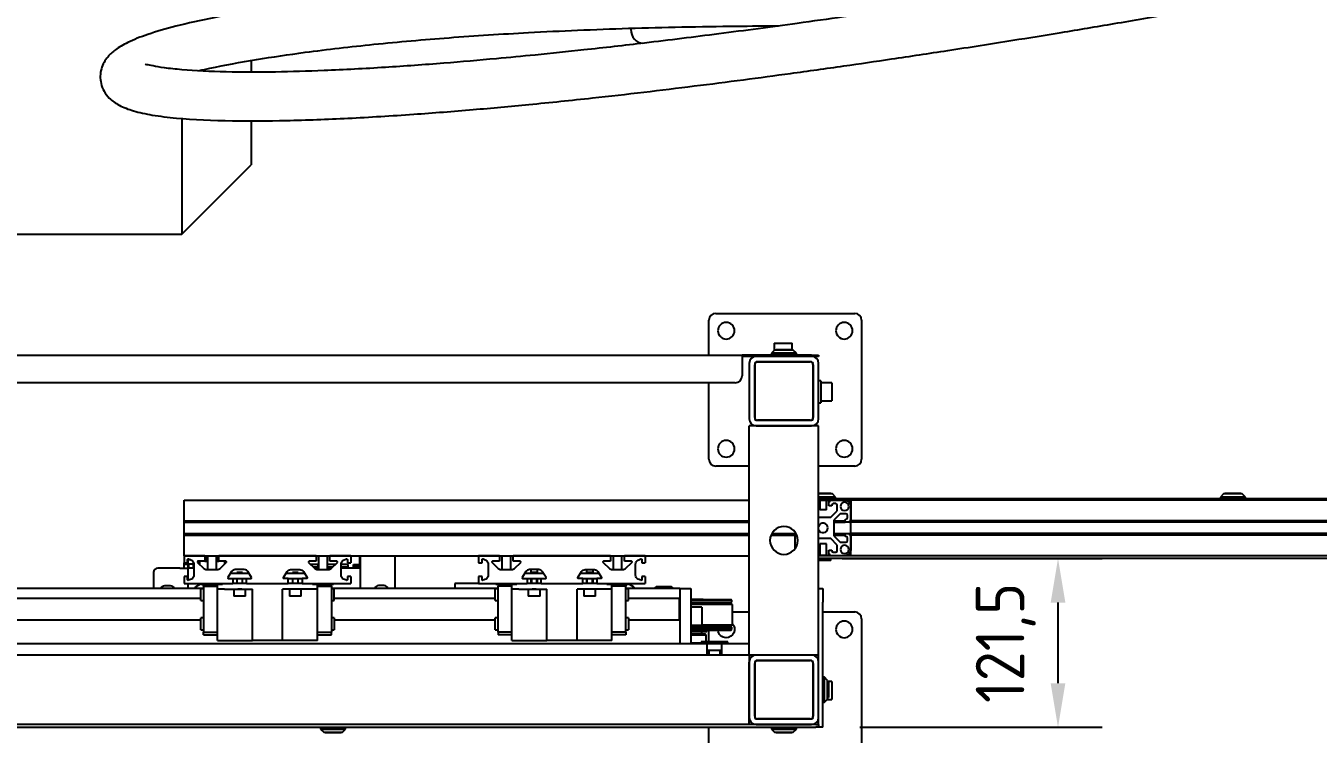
# Model space of a CAD drawing. Header units: millimetres. Extents: x 10462777 to 22643323, y 453826 to 1389191.
# Drawn here: x 11267779 to 11268680, y 576883 to 577376 of the extents above; entities that cross this region are included whole.
import ezdxf

# ---------------------------------------------------------------- set-up
doc = ezdxf.new("R2010")
doc.units = ezdxf.units.MM
doc.header["$LTSCALE"] = 200
doc.header["$MEASUREMENT"] = 0
doc.header["$PDMODE"] = 35
doc.header["$PDSIZE"] = -5
for name, pattern in [('CENTER', [2, 1.25, -0.25, 0.25, -0.25]), ('HIDDEN_KS1', [0.26, 0.18, -0.08]), ('PHANTOM', [2.5, 1.25, -0.25, 0.25, -0.25, 0.25, -0.25])]:
    doc.linetypes.add(name, pattern=pattern)
doc.layers.get('DEFPOINTS').update_dxf_attribs({"linetype": 'CONTINUOUS'})
for name, color, linetype in [('1', 1, 'CENTER'), ('11', 6, 'PHANTOM'), ('3', 3, 'HIDDEN_KS1')]:
    doc.layers.add(name, color=color, linetype=linetype)
doc.styles.add('iso-1', font='isocp.shx')
doc.styles.get("Standard").update_dxf_attribs({"font": 'SYMBOL'})
doc.dimstyles.get("Standard").update_dxf_attribs({"dimtxt": 1, "dimasz": 0.18, "dimexe": 0.18, "dimexo": 0.0625, "dimgap": 0.5, "dimtad": 1, "dimzin": 0, "dimdsep": 46, "dimtxsty": 'Standard', "dimcen": 0.09, "dimadec": 0, "dimazin": 0, "dimtfac": 1, "dimtofl": 0, "dimtmove": 2, "dimatfit": 3, "dimfxl": 1, "dimtolj": 1, "dimtzin": 0, "dimarcsym": 0})

# ---------------------------------------------------------------- blocks, each defined once
blk = doc.blocks.new('*D427')
at = {"layer": '1', "color": 152, "linetype": 'Continuous', "lineweight": -2, "transparency": 16777216}
for p, q in [((11268348.35, 577005), (11268529.56, 577005)), ((11268360.72, 576887.34), (11268529.56, 576887.34))]:
    blk.add_line(p, q, dxfattribs=at)
at = {"layer": '1', "color": 27, "linetype": 'Continuous', "lineweight": -2, "transparency": 16777216}
blk.add_line((11268498.82, 576918.09), (11268498.82, 576974.25), dxfattribs=at)
at = {"layer": '1', "color": 27, "linetype": 'Continuous', "transparency": 16777216}
for points in [[(11268493.69, 576974.25), (11268503.94, 576974.25), (11268498.82, 577005)], [(11268493.69, 576918.09), (11268503.94, 576918.09), (11268498.82, 576887.34)]]:
    blk.add_solid(points, dxfattribs=at)
at = {"layer": 'DEFPOINTS', "color": 0, "linetype": 'Continuous', "transparency": 16777216}
for p in [(11268332.97, 577005), (11268498.82, 577005), (11268345.35, 576887.34)]:
    blk.add_point(p, dxfattribs=at)
at = {"layer": '1', "color": 23, "linetype": 'Continuous', "lineweight": -3, "transparency": 16777216, "insert": (11268462.38, 576946.17), "char_height": 33.894, "attachment_point": 5, "rotation": 90, "style": 'iso-1'}
blk.add_mtext('\\A1;\\C23;121,5', dxfattribs=at)

msp = doc.modelspace()

# ---------------------------------------------------------------- linework, layer by layer
at = {"layer": '1', "color": 252, "linetype": 'Continuous'}
msp.add_ellipse((11268209.41237, 577373.96356), major_axis=(0, -9.68401), ratio=0.866025404, start_param=4.71238898, end_param=6.283185307, dxfattribs=at)
for points, knots in [([(11268596.90128, 577422.51314), (11268591.91201, 577421.63335), (11268582.03925, 577419.90074), (11268567.3851, 577417.35327), (11268546.85899, 577413.8191), (11268513.16522, 577408.10973), (11268469.49206, 577400.93931), (11268423.14033, 577393.62779), (11268373.42326, 577386.08122), (11268320.2188, 577378.42354), (11268263.28022, 577370.80031), (11268213.65587, 577364.65922), (11268170.93913, 577359.80893), (11268136.54155, 577356.22548), (11268103.98196, 577353.10678), (11268069.04833, 577350.10102), (11268028.78714, 577347.1983), (11267989.4145, 577345.09978), (11267952.09164, 577343.98162), (11267918.21525, 577343.96802), (11267892.40977, 577345.16173), (11267875.92764, 577347.01441), (11267867.69952, 577348.40934), (11267863.41864, 577349.38977), (11267862.42464, 577349.4308), (11267862.30889, 577349.30895)], [0, 0, 0, 0, 0.018818369, 0.037232989, 0.05525037, 0.096189622, 0.164193751, 0.219728335, 0.270717515, 0.351418996, 0.420197567, 0.485652098, 0.539286844, 0.582594895, 0.617074487, 0.664369318, 0.717783328, 0.774894048, 0.821872953, 0.87242318, 0.923194305, 0.94711395, 0.967888422, 0.985924965, 1, 1, 1, 1]), ([(11268314.42381, 577410.27859), (11268298.65898, 577410.28269), (11268269.34243, 577410.10702), (11268228.48007, 577409.40007), (11268193.56746, 577408.4233), (11268162.90878, 577407.26918), (11268134.7334, 577405.94729), (11268098.91842, 577403.92427), (11268055.32882, 577400.809), (11268004.70574, 577396.00659), (11267964.27402, 577390.98965), (11267933.12087, 577386.20258), (11267908.47925, 577381.78758), (11267884.66359, 577376.54701), (11267864.61925, 577370.77231), (11267850.90629, 577365.42058), (11267842.10088, 577360.28807), (11267836.12454, 577355.14692), (11267831.10963, 577346.70709), (11267830.78081, 577337.5396), (11267833.85128, 577330.01382), (11267837.83215, 577325.18596), (11267844.47009, 577320.52989), (11267854.55032, 577316.71715), (11267867.8443, 577313.89657), (11267889.63699, 577311.29543), (11267921.09086, 577309.95245), (11267961.7272, 577310.22541), (11268004.11554, 577311.81916), (11268047.78545, 577314.49291), (11268090.01795, 577317.8172), (11268131.60253, 577321.63858), (11268171.31751, 577325.75149), (11268209.78545, 577330.1081), (11268244.89048, 577334.35599), (11268279.03322, 577338.72381), (11268313.75595, 577343.38028), (11268348.18618, 577348.20387), (11268384.69192, 577353.52314), (11268424.00203, 577359.46505), (11268463.42828, 577365.659), (11268502.10204, 577371.93553), (11268532.5175, 577377.00612), (11268558.89943, 577381.49462), (11268580.52193, 577385.2265), (11268595.25568, 577387.80591), (11268602.78691, 577389.13405)], [0, 0, 0, 0, 0.033427425, 0.062206321, 0.086770745, 0.10772614, 0.12763693, 0.147114773, 0.184788964, 0.222216764, 0.259075824, 0.277042579, 0.296552041, 0.320235948, 0.339827164, 0.356620565, 0.369275518, 0.378682738, 0.388589806, 0.398359935, 0.404113867, 0.411494634, 0.422501482, 0.435349429, 0.450055066, 0.467221699, 0.501999322, 0.532654364, 0.566064496, 0.600666184, 0.631342594, 0.659909605, 0.692107902, 0.718005957, 0.743437755, 0.768085622, 0.791730564, 0.818294323, 0.842223105, 0.870277743, 0.902836432, 0.927000342, 0.953451212, 0.968268833, 0.983777394, 1, 1, 1, 1]), ([(11267900.09112, 577345.19221), (11267902.5409, 577345.75367), (11267915.02259, 577348.50475), (11267939.21214, 577352.97073), (11267977.67018, 577358.62315), (11268022.63553, 577363.80332), (11268074.76664, 577368.35942), (11268122.35159, 577371.41162), (11268164.21616, 577373.42246), (11268199.88146, 577374.72787), (11268236.90241, 577375.67833), (11268271.74726, 577376.20355), (11268294.23428, 577376.3472), (11268303.93465, 577376.37211)], [0, 0, 0, 0, 0.023433339, 0.116579934, 0.206459569, 0.327380371, 0.455262003, 0.588006125, 0.669483185, 0.753836656, 0.841215619, 0.931527339, 1, 1, 1, 1])]:
    msp.add_open_spline(points, degree=3, knots=knots, dxfattribs=at)
at = {"layer": '11', "color": 252, "linetype": 'Continuous'}
for p, q in [((11267936.3187, 577351.61593), (11267936.3187, 577343.56939)), ((11267887.89866, 577311.42246), (11267887.89866, 577231.12445)), ((11267936.3187, 577309.3214), (11267936.3187, 577279.54449)), ((11267887.89866, 577231.12445), (11267936.3187, 577279.54449)), ((11267582.85243, 577231.12445), (11267887.89866, 577231.12445))]:
    msp.add_line(p, q, dxfattribs=at)
at = {"layer": '3', "color": 252, "linetype": 'Continuous'}
for p, q in [((11268260.24875, 577175.92173), (11268357.08882, 577175.92173)), ((11268255.40675, 577146.8682), (11268255.40675, 577171.07973)), ((11268361.93083, 577171.07973), (11268361.93083, 577074.23966)), ((11266448.37096, 577146.86971), (11268278.64836, 577146.86971)), ((11268327.0684, 577146.86971), (11268278.64836, 577146.86971)), ((11268278.64836, 577146.86971), (11268278.64836, 577142.99611)), ((11268288.33237, 577145.90131), (11268278.64836, 577145.90131)), ((11268278.64836, 577142.99611), (11268278.64836, 577132.3437)), ((11268283.49037, 577141.05931), (11268283.49037, 577102.32328)), ((11268287.36397, 577141.05931), (11268287.36397, 577102.32328)), ((11268287.36397, 577103.29168), (11268287.36397, 577140.09091)), ((11268327.0684, 577145.90131), (11268288.33237, 577145.90131)), ((11268327.0684, 577142.02771), (11268288.33237, 577142.02771)), ((11268289.30077, 577142.02771), (11268326.1, 577142.02771)), ((11268327.0684, 577146.86971), (11268331.9104, 577146.86971)), ((11268331.9104, 577145.90131), (11268327.0684, 577145.90131)), ((11268328.0368, 577102.32328), (11268328.0368, 577141.05931)), ((11268328.0368, 577140.09091), (11268328.0368, 577103.29168)), ((11268331.9104, 577146.86971), (11268331.9104, 577145.90131)), ((11268331.9104, 577102.32328), (11268331.9104, 577141.05931)), ((11268273.80636, 577127.5017), (11266453.21296, 577127.5017)), ((11268255.40675, 577074.23966), (11268255.40675, 577127.5017)), ((11268283.49037, 576937.69515), (11268283.49037, 577097.48127)), ((11268288.33237, 577097.48127), (11268283.49037, 577097.48127)), ((11268288.33237, 577101.35488), (11268327.0684, 577101.35488)), ((11268288.33237, 577097.48127), (11268327.0684, 577097.48127)), ((11268327.0684, 577097.48127), (11268288.33237, 577097.48127)), ((11268326.1, 577101.35488), (11268289.30077, 577101.35488)), ((11268331.9104, 577097.48127), (11268327.0684, 577097.48127)), ((11268331.9104, 576982.88217), (11268331.9104, 577097.48127)), ((11268283.49037, 577069.39765), (11268260.24875, 577069.39765)), ((11268357.08882, 577069.39765), (11268331.90889, 577069.39765)), ((11267889.56646, 577045.67183), (11268283.50916, 577045.67183)), ((11267889.56646, 577031.24266), (11267889.56646, 577045.67183)), ((11268331.91004, 577046.15991), (11268343.74641, 577046.15991)), ((11268331.91004, 577045.67571), (11268343.74641, 577045.67571)), ((11268354.39882, 577046.17169), (11268331.91074, 577046.17169)), ((11268331.92163, 577045.67183), (11268332.73055, 577045.67183)), ((11269497.1117, 577046.64411), (11268331.92617, 577046.64411)), ((11268337.36344, 577045.67183), (11268339.98629, 577045.67183)), ((11268339.00125, 577041.79823), (11268339.00125, 577044.70343)), ((11268339.00125, 577044.70343), (11268339.96965, 577044.70343)), ((11268341.0229, 577041.79823), (11268339.00125, 577041.79823)), ((11268339.96965, 577045.67183), (11268350.04102, 577045.67183)), ((11268339.96965, 577044.70343), (11268339.96965, 577045.67183)), ((11268341.0229, 577042.28243), (11268341.0229, 577041.79823)), ((11268343.9281, 577043.25083), (11268341.9913, 577043.25083)), ((11268353.43042, 577045.67571), (11268343.74641, 577045.67571)), ((11268344.8965, 577038.2238), (11268344.8965, 577042.28243)), ((11268350.06099, 577045.67183), (11268354.39973, 577045.67183)), ((11268353.43042, 577046.15802), (11268353.43042, 577045.67571)), ((11268354.39882, 577045.67183), (11268354.39882, 577046.17169)), ((11269458.37567, 577045.67183), (11268354.39882, 577045.67183)), ((11268354.39882, 577045.67183), (11268354.39882, 577041.31403)), ((11268354.39882, 577031.24266), (11268354.39882, 577041.31403)), ((11268354.39882, 577041.31403), (11268354.39882, 577031.24266)), ((11268331.91041, 577033.76051), (11268340.4332, 577033.76051)), ((11268340.4332, 577033.76051), (11268344.8965, 577038.2238)), ((11268346.95079, 577036.16951), (11268342.48749, 577031.70622)), ((11268342.48749, 577031.70622), (11268342.48749, 577020.90142)), ((11268351.00942, 577036.16951), (11268346.95079, 577036.16951)), ((11268350.52522, 577030.27426), (11268350.52522, 577032.29591)), ((11268350.52522, 577032.29591), (11268351.00942, 577032.29591)), ((11268351.97782, 577033.26431), (11268351.97782, 577035.20111)), ((11267889.56646, 577031.24266), (11268283.50916, 577031.24266)), ((11267889.56646, 577030.27426), (11267889.56646, 577031.24266)), ((11267889.56646, 577030.27426), (11268283.50916, 577030.27426)), ((11267889.56646, 577022.3334), (11267889.56646, 577030.27424)), ((11268342.5111, 577031.24266), (11268350.52673, 577031.24266)), ((11268342.5111, 577030.27426), (11268350.52673, 577030.27426)), ((11268353.43042, 577030.27426), (11268350.52522, 577030.27426)), ((11268354.39882, 577031.24266), (11268353.43042, 577031.24266)), ((11268353.43042, 577031.24266), (11268353.43042, 577030.27426)), ((11268353.44374, 577030.27426), (11268354.39973, 577030.27426)), ((11269458.37567, 577031.24266), (11268354.39882, 577031.24266)), ((11268354.39882, 577030.27426), (11268354.39882, 577031.24266)), ((11269458.37567, 577030.27426), (11268354.39882, 577030.27426)), ((11268354.39882, 577022.3334), (11268354.39882, 577030.27424)), ((11267889.56646, 577022.33338), (11268283.50916, 577022.33338)), ((11267889.56646, 577021.36498), (11267889.56646, 577022.33338)), ((11267889.56646, 577006.9358), (11267889.56646, 577021.36498)), ((11267889.56646, 577021.36498), (11268283.50916, 577021.36498)), ((11268298.80505, 577021.36498), (11268315.66975, 577021.36498)), ((11268299.27079, 577022.33338), (11268316.16, 577022.33338)), ((11268315.66279, 577012.0765), (11268315.66279, 577021.36498)), ((11268315.66279, 577021.36498), (11268316.61756, 577021.36498)), ((11268340.4332, 577018.84713), (11268331.91041, 577018.84713)), ((11268344.8965, 577014.38384), (11268340.4332, 577018.84713)), ((11268342.48749, 577020.90142), (11268346.95079, 577016.43813)), ((11268342.5111, 577022.33338), (11268350.52673, 577022.33338)), ((11268342.5111, 577021.36498), (11268350.52673, 577021.36498)), ((11268344.8965, 577010.32521), (11268344.8965, 577014.38384)), ((11268346.95079, 577016.43813), (11268351.00942, 577016.43813)), ((11268350.52522, 577020.31173), (11268350.52522, 577022.33338)), ((11268350.52522, 577022.33338), (11268353.43042, 577022.33338)), ((11268351.00942, 577020.31173), (11268350.52522, 577020.31173)), ((11268351.97782, 577017.40653), (11268351.97782, 577019.34333)), ((11268353.43042, 577022.33338), (11268353.43042, 577021.36498)), ((11268353.43042, 577021.36498), (11268354.39882, 577021.36498)), ((11268353.44374, 577022.33338), (11268354.39973, 577022.33338)), ((11269458.37567, 577022.33338), (11268354.39882, 577022.33338)), ((11268354.39882, 577021.36498), (11268354.39882, 577022.33338)), ((11269458.37567, 577021.36498), (11268354.39882, 577021.36498)), ((11268354.39882, 577011.29361), (11268354.39882, 577021.36498)), ((11268354.39882, 577021.36498), (11268354.39882, 577011.29361)), ((11267889.56646, 577006.9358), (11268283.50916, 577006.9358)), ((11267904.09247, 577006.9358), (11267889.56646, 577006.9358)), ((11267889.56646, 577006.9358), (11267889.56646, 577002.0938)), ((11267892.66832, 577004.6964), (11267894.61998, 577003.829)), ((11267904.09247, 577006.9358), (11267904.09247, 577003.0622)), ((11267905.06088, 577003.0622), (11267905.06088, 577006.64528)), ((11267905.80352, 577006.64528), (11267905.06088, 577006.64528)), ((11267912.80808, 577006.64528), (11267912.06544, 577006.64528)), ((11267912.80808, 577006.64528), (11267912.80808, 577003.0622)), ((11267913.77648, 577003.0622), (11267913.77648, 577006.9358)), ((11267981.56453, 577006.9358), (11267913.77648, 577006.9358)), ((11267981.56453, 577006.9358), (11267981.56453, 577003.0622)), ((11268005.77455, 577006.9358), (11267991.24854, 577006.9358)), ((11267991.24854, 577003.0622), (11267991.24854, 577006.9358)), ((11268000.72104, 577003.829), (11268002.6727, 577004.6964)), ((11268005.77455, 577006.9358), (11268005.77455, 577002.0938)), ((11268094.86742, 577006.9358), (11268094.86742, 577002.0938)), ((11268109.39343, 577006.9358), (11268094.86742, 577006.9358)), ((11268097.96928, 577004.6964), (11268099.92094, 577003.829)), ((11268109.39343, 577006.9358), (11268109.39343, 577003.0622)), ((11268186.86549, 577006.9358), (11268119.07744, 577006.9358)), ((11268119.07744, 577003.0622), (11268119.07744, 577006.9358)), ((11268186.86549, 577006.9358), (11268186.86549, 577003.0622)), ((11268196.5495, 577003.0622), (11268196.5495, 577006.9358)), ((11268211.07551, 577006.9358), (11268196.5495, 577006.9358)), ((11268206.02199, 577003.829), (11268207.97366, 577004.6964)), ((11268211.07551, 577006.9358), (11268211.07551, 577002.0938)), ((11269495.1749, 577006.9358), (11268331.91449, 577006.9358)), ((11269495.1749, 577004.999), (11268331.91449, 577004.999)), ((11268339.00125, 577007.90421), (11268339.00125, 577010.80941)), ((11268339.00125, 577010.80941), (11268341.0229, 577010.80941)), ((11268339.96965, 577007.90421), (11268339.00125, 577007.90421)), ((11268339.96965, 577006.9358), (11268339.96965, 577007.90421)), ((11268350.04102, 577006.9358), (11268339.96965, 577006.9358)), ((11268341.0229, 577010.80941), (11268341.0229, 577010.32521)), ((11268341.9913, 577009.35681), (11268343.9281, 577009.35681)), ((11268354.39882, 577006.9358), (11268354.39882, 577011.29361)), ((11267889.56646, 577002.0938), (11267891.98747, 577002.0938)), ((11267891.98747, 577002.0938), (11267891.98747, 577004.25393)), ((11267896.34527, 577001.17419), (11267896.34527, 576993.32941)), ((11267898.91491, 577002.22893), (11267903.24905, 576998.06257)), ((11267904.09247, 577003.0622), (11267899.25047, 577003.0622)), ((11267900.21887, 577003.0622), (11267900.21887, 577000.97548)), ((11267904.09247, 577003.0622), (11267905.06088, 577003.0622)), ((11267905.2624, 576997.2518), (11267912.60656, 576997.2518)), ((11267912.80808, 577003.0622), (11267913.77648, 577003.0622)), ((11267918.61849, 577003.0622), (11267913.77648, 577003.0622)), ((11267914.61991, 576998.06257), (11267918.95404, 577002.22893)), ((11267917.65009, 577003.0622), (11267917.65009, 577000.97548)), ((11267922.60966, 576995.8692), (11267920.04102, 576991.69516)), ((11267931.52108, 576997.2518), (11267925.0839, 576997.2518)), ((11267936.56397, 576991.69516), (11267933.99532, 576995.8692)), ((11267958.77705, 576991.69516), (11267961.34569, 576995.8692)), ((11267963.81993, 576997.2518), (11267970.25711, 576997.2518)), ((11267972.73135, 576995.8692), (11267975.3, 576991.69516)), ((11267976.38697, 577002.22893), (11267980.72111, 576998.06257)), ((11267981.56453, 577003.0622), (11267976.72253, 577003.0622)), ((11267982.73446, 576997.2518), (11267990.07862, 576997.2518)), ((11267996.09055, 577003.0622), (11267991.24854, 577003.0622)), ((11267992.09197, 576998.06257), (11267996.4261, 577002.22893)), ((11267998.99575, 576993.32941), (11267998.99575, 577001.17419)), ((11268003.35355, 577004.25393), (11268003.35355, 577002.0938)), ((11268003.35355, 577002.0938), (11268005.77455, 577002.0938)), ((11268094.86742, 577002.0938), (11268097.28842, 577002.0938)), ((11268097.28842, 577002.0938), (11268097.28842, 577004.25393)), ((11268101.64623, 577001.17419), (11268101.64623, 576993.32941)), ((11268104.21587, 577002.22893), (11268108.55001, 576998.06257)), ((11268109.39343, 577003.0622), (11268104.55143, 577003.0622)), ((11268110.56336, 576997.2518), (11268117.90752, 576997.2518)), ((11268123.91944, 577003.0622), (11268119.07744, 577003.0622)), ((11268119.92086, 576998.06257), (11268124.255, 577002.22893)), ((11268127.91062, 576995.8692), (11268125.34198, 576991.69516)), ((11268136.82204, 576997.2518), (11268130.38486, 576997.2518)), ((11268141.86492, 576991.69516), (11268139.29628, 576995.8692)), ((11268164.07801, 576991.69516), (11268166.64665, 576995.8692)), ((11268169.12089, 576997.2518), (11268175.55807, 576997.2518)), ((11268178.03231, 576995.8692), (11268180.60095, 576991.69516)), ((11268181.68793, 577002.22893), (11268186.02207, 576998.06257)), ((11268186.86549, 577003.0622), (11268182.02349, 577003.0622)), ((11268188.03542, 576997.2518), (11268195.37957, 576997.2518)), ((11268201.3915, 577003.0622), (11268196.5495, 577003.0622)), ((11268197.39292, 576998.06257), (11268201.72706, 577002.22893)), ((11268204.29671, 576993.32941), (11268204.29671, 577001.17419)), ((11268208.65451, 577004.25393), (11268208.65451, 577002.0938)), ((11268208.65451, 577002.0938), (11268211.07551, 577002.0938)), ((11267889.56646, 576992.40979), (11267889.56646, 576987.56779)), ((11267891.98747, 576992.40979), (11267889.56646, 576992.40979)), ((11267889.56646, 576987.56779), (11267923.46049, 576987.56779)), ((11267891.98747, 576990.24966), (11267891.98747, 576992.40979)), ((11267894.61998, 576990.6746), (11267892.66832, 576989.80719)), ((11267920.45339, 576990.95719), (11267923.46049, 576990.95719)), ((11267921.97088, 576994.8308), (11267934.63411, 576994.8308)), ((11267923.46049, 576990.95719), (11267923.46049, 576987.56779)), ((11267923.4607, 576990.95719), (11267933.14429, 576990.95719)), ((11267933.1445, 576987.56779), (11267933.1445, 576990.95719)), ((11267933.1445, 576990.95719), (11267936.15159, 576990.95719)), ((11267933.1445, 576987.56779), (11267962.19652, 576987.56779)), ((11267962.19652, 576990.95719), (11267959.18942, 576990.95719)), ((11267960.70691, 576994.8308), (11267973.37014, 576994.8308)), ((11267962.19652, 576987.56779), (11267962.19652, 576990.95719)), ((11267962.19673, 576990.95719), (11267971.88032, 576990.95719)), ((11267971.88053, 576990.95719), (11267971.88053, 576987.56779)), ((11267974.88762, 576990.95719), (11267971.88053, 576990.95719)), ((11267971.88053, 576987.56779), (11268005.77455, 576987.56779)), ((11268002.6727, 576989.80719), (11268000.72104, 576990.6746)), ((11268005.77455, 576992.40979), (11268003.35355, 576992.40979)), ((11268003.35355, 576992.40979), (11268003.35355, 576990.24966)), ((11268005.77455, 576992.40979), (11268005.77455, 576987.56779)), ((11268078.40461, 576987.56779), (11268078.40461, 576984.17839)), ((11268094.86818, 576987.56779), (11268078.40461, 576987.56779)), ((11268097.28842, 576992.40979), (11268094.86742, 576992.40979)), ((11268094.86742, 576992.40979), (11268094.86742, 576987.56779)), ((11268094.86742, 576987.56779), (11268128.76145, 576987.56779)), ((11268097.28842, 576990.24966), (11268097.28842, 576992.40979)), ((11268099.92094, 576990.6746), (11268097.96928, 576989.80719)), ((11268125.75435, 576990.95719), (11268128.76145, 576990.95719)), ((11268127.27184, 576994.8308), (11268139.93507, 576994.8308)), ((11268128.76145, 576990.95719), (11268128.76145, 576987.56779)), ((11268128.76166, 576990.95719), (11268138.44524, 576990.95719)), ((11268138.44545, 576990.95719), (11268141.45255, 576990.95719)), ((11268138.44545, 576987.56779), (11268138.44545, 576990.95719)), ((11268138.44545, 576987.56779), (11268167.49748, 576987.56779)), ((11268167.49748, 576990.95719), (11268164.49038, 576990.95719)), ((11268166.00786, 576994.8308), (11268178.6711, 576994.8308)), ((11268167.49748, 576987.56779), (11268167.49748, 576990.95719)), ((11268167.49769, 576990.95719), (11268177.18127, 576990.95719)), ((11268180.18858, 576990.95719), (11268177.18148, 576990.95719)), ((11268177.18148, 576990.95719), (11268177.18148, 576987.56779)), ((11268177.18148, 576987.56779), (11268211.07551, 576987.56779)), ((11268207.97366, 576989.80719), (11268206.02199, 576990.6746)), ((11268208.65451, 576992.40979), (11268208.65451, 576990.24966)), ((11268211.07551, 576992.40979), (11268208.65451, 576992.40979)), ((11268211.07551, 576992.40979), (11268211.07551, 576987.56779)), ((11267903.10255, 576984.17839), (11266685.62914, 576984.17839)), ((11268108.40351, 576984.17839), (11267992.19542, 576984.17839)), ((11268235.07033, 576984.17839), (11268197.49638, 576984.17839)), ((11268218.60752, 576985.14679), (11268216.93014, 576984.17835)), ((11268229.25992, 576985.14679), (11268218.60752, 576985.14679)), ((11268218.60752, 576985.14679), (11268218.60752, 576984.17822)), ((11268230.9373, 576984.17835), (11268229.25992, 576985.14679)), ((11268229.25992, 576984.17822), (11268229.25992, 576985.14679)), ((11268235.07033, 576984.17839), (11268235.07033, 576976.6521)), ((11268235.07033, 576984.17839), (11268242.81754, 576984.17839)), ((11268235.07033, 576984.17839), (11268235.07033, 576977.15358)), ((11268242.81754, 576984.17839), (11268242.81754, 576945.44236)), ((11268331.9104, 576984.17839), (11268334.81561, 576984.17839)), ((11268331.9104, 576974.49438), (11268331.9104, 576984.17839)), ((11268334.81561, 576984.17839), (11268334.81561, 576974.49438)), ((11267901.16575, 576977.15358), (11266685.62914, 576977.15358)), ((11268106.46671, 576977.15358), (11267994.13222, 576977.15358)), ((11268235.07033, 576977.15358), (11268199.43318, 576977.15358)), ((11268234.58613, 576977.15353), (11268234.58613, 576962.15122)), ((11268235.07033, 576976.91538), (11268234.83213, 576977.15358)), ((11268235.07033, 576976.65229), (11268235.07033, 576962.65247)), ((11268242.81565, 576976.43118), (11268270.90116, 576976.43118)), ((11268271.38536, 576975.94698), (11268242.81625, 576975.94698)), ((11268242.81625, 576974.49438), (11268271.38536, 576974.49438)), ((11268242.81683, 576973.52598), (11268266.54335, 576973.52598)), ((11268271.77272, 576973.04178), (11268242.81759, 576973.04178)), ((11268266.54335, 576973.52598), (11268271.38536, 576974.49438)), ((11268266.54335, 576973.04154), (11268266.54335, 576973.52598)), ((11268271.38536, 576975.94698), (11268270.90116, 576976.43118)), ((11268271.38536, 576974.49438), (11268271.38536, 576975.94698)), ((11268271.77272, 576958.51577), (11268271.77272, 576973.04178)), ((11268331.9104, 576897.02232), (11268331.9104, 576974.49438)), ((11268334.81561, 576897.02232), (11268334.81561, 576974.49438)), ((11266685.62914, 576962.15118), (11267901.16575, 576962.15118)), ((11267994.13222, 576962.15118), (11268106.46671, 576962.15118)), ((11268199.43318, 576962.15118), (11268235.07033, 576962.15118)), ((11268235.07033, 576962.38937), (11268234.83213, 576962.15118)), ((11268235.07033, 576962.65265), (11268235.07033, 576945.44236)), ((11268235.07033, 576962.15118), (11268235.07033, 576945.44236)), ((11268271.77423, 576967.71557), (11268283.49037, 576967.71557)), ((11268334.81561, 576967.71557), (11268357.08882, 576967.71557)), ((11268361.93083, 576962.87357), (11268361.93083, 576866.0335)), ((11268242.81565, 576955.12636), (11268261.43688, 576955.12636)), ((11268242.81625, 576957.06317), (11268271.38536, 576957.06317)), ((11268261.74582, 576955.61057), (11268242.81625, 576955.61057)), ((11268242.81683, 576958.03157), (11268266.54335, 576958.03157)), ((11268242.81721, 576954.15796), (11268253.95414, 576954.15796)), ((11268252.98574, 576952.22116), (11268242.81737, 576952.22116)), ((11268242.81755, 576951.73696), (11268253.46994, 576951.73696)), ((11268243.0752, 576952.22116), (11268243.0752, 576954.15796)), ((11268250.56474, 576952.22116), (11268250.56474, 576954.15796)), ((11268271.77272, 576958.51577), (11268250.56519, 576958.51577)), ((11268253.46994, 576951.73696), (11268252.98574, 576952.22116)), ((11268253.46994, 576946.98214), (11268253.46994, 576951.73696)), ((11268253.95414, 576954.15796), (11268253.95414, 576955.12645)), ((11268255.40675, 576946.98121), (11268255.40675, 576955.12485)), ((11268261.43688, 576955.12636), (11268270.90116, 576955.12636)), ((11268271.38536, 576955.61057), (11268261.74582, 576955.61057)), ((11268266.54335, 576958.03157), (11268266.54335, 576958.51577)), ((11268271.38536, 576957.06317), (11268266.54335, 576958.03157)), ((11268270.90116, 576955.12636), (11268271.38536, 576955.61057)), ((11268271.38536, 576955.61057), (11268271.38536, 576957.06317)), ((11268254.19624, 576945.44236), (11267634.90397, 576945.44236)), ((11268249.97327, 576945.92656), (11268242.81755, 576945.92656)), ((11268254.19624, 576937.69515), (11268254.19624, 576945.44236)), ((11268283.49054, 576945.44236), (11268264.36445, 576945.44236)), ((11268264.36445, 576937.69515), (11268264.36445, 576945.44236)), ((11268283.49037, 576937.69515), (11266443.52896, 576937.69515)), ((11268288.33237, 576937.69515), (11268283.49037, 576937.69515)), ((11268283.49037, 576937.69515), (11268283.49037, 576932.85315)), ((11268283.49037, 576894.11712), (11268283.49037, 576932.85315)), ((11268283.49037, 576932.85315), (11268283.49037, 576894.11712)), ((11268287.36397, 576932.85315), (11268287.36397, 576894.11712)), ((11268327.0684, 576937.69515), (11268288.33237, 576937.69515)), ((11268327.0684, 576937.69515), (11268288.33237, 576937.69515)), ((11268327.0684, 576933.82155), (11268288.33237, 576933.82155)), ((11268289.30077, 576933.82155), (11268326.1, 576933.82155)), ((11268331.9104, 576937.69515), (11268327.0684, 576937.69515)), ((11268328.0368, 576894.11712), (11268328.0368, 576932.85315)), ((11268331.9104, 576894.11712), (11268331.9104, 576932.85315)), ((11268287.36397, 576895.08552), (11268287.36397, 576931.88475)), ((11268328.0368, 576931.88475), (11268328.0368, 576895.08552)), ((11268331.9104, 576889.27517), (11268331.9104, 576897.02232)), ((11268334.81561, 576887.33831), (11268334.81561, 576897.02232)), ((11268329.9736, 576889.27511), (11267681.1451, 576889.27511)), ((11267681.1451, 576887.33831), (11268329.9736, 576887.33831)), ((11268255.40675, 576866.0335), (11268255.40675, 576887.33831)), ((11268283.49037, 576889.27511), (11268283.49037, 576894.11712)), ((11268288.33237, 576893.14872), (11268327.0684, 576893.14872)), ((11268288.33237, 576889.27511), (11268327.0684, 576889.27511)), ((11268326.1, 576893.14872), (11268289.30077, 576893.14872)), ((11268329.9736, 576889.27511), (11268331.9104, 576889.27511)), ((11268331.9104, 576887.33831), (11268329.9736, 576887.33831)), ((11268331.9104, 576889.27511), (11268331.9104, 576887.33831)), ((11268334.81561, 576887.33831), (11268331.9104, 576887.33831))]:
    msp.add_line(p, q, dxfattribs=at)
at = {"layer": '3', "color": 60, "linetype": 'Continuous'}
for p, q in [((11268301.16368, 577150.25911), (11268298.98478, 577148.08021)), ((11268300.92158, 577155.19796), (11268300.92158, 577150.01714)), ((11268300.92158, 577155.19796), (11268313.51079, 577155.19796)), ((11268301.659, 577150.25911), (11268301.16368, 577150.25911)), ((11268314.23709, 577150.25911), (11268301.659, 577150.25911)), ((11268302.20955, 577150.76268), (11268302.20955, 577150.2591)), ((11268302.20955, 577150.76268), (11268313.19122, 577150.76268)), ((11268313.19122, 577150.2591), (11268313.19122, 577150.76268)), ((11268313.51079, 577150.25911), (11268313.51079, 577155.19796)), ((11268316.41599, 577148.08021), (11268314.23709, 577150.25911)), ((11268298.98478, 577148.08021), (11268298.98478, 577146.86971)), ((11268299.64521, 577148.08021), (11268298.98478, 577148.08021)), ((11268316.41599, 577148.08021), (11268299.64521, 577148.08021)), ((11268316.41599, 577146.86971), (11268316.41599, 577148.08021)), ((11268333.45984, 577128.9543), (11268331.9104, 577128.9543)), ((11268333.45984, 577128.9543), (11268333.45984, 577113.45989)), ((11268341.20705, 577127.5017), (11268333.45984, 577127.5017)), ((11268341.20705, 577127.5017), (11268341.20705, 577114.91249)), ((11268331.9104, 577113.45989), (11268333.45984, 577113.45989)), ((11268333.45984, 577114.91249), (11268341.20705, 577114.91249)), ((11268335.03081, 577050.03351), (11268331.91044, 577050.03351)), ((11268331.9107, 577050.53708), (11268340.52164, 577050.53708)), ((11268341.56751, 577050.03351), (11268335.03081, 577050.03351)), ((11268340.52164, 577050.0335), (11268340.52164, 577050.53708)), ((11268343.74641, 577047.85461), (11268341.56751, 577050.03351)), ((11268614.17232, 577050.03351), (11268611.99342, 577047.85461)), ((11268620.70902, 577050.03351), (11268614.17232, 577050.03351)), ((11268615.21819, 577050.53708), (11268615.21819, 577050.0335)), ((11268615.21819, 577050.53708), (11268626.19986, 577050.53708)), ((11268627.24573, 577050.03351), (11268620.70902, 577050.03351)), ((11268626.19986, 577050.0335), (11268626.19986, 577050.53708)), ((11268629.42463, 577047.85461), (11268627.24573, 577050.03351)), ((11268335.03081, 577047.85461), (11268331.91087, 577047.85461)), ((11268332.71965, 577045.67562), (11268332.71965, 577038.91627)), ((11268343.74641, 577047.85461), (11268335.03081, 577047.85461)), ((11268337.34196, 577038.91627), (11268337.34196, 577045.67562)), ((11268343.74641, 577046.64411), (11268343.74641, 577047.85461)), ((11268611.99342, 577047.85461), (11268611.99342, 577046.64411)), ((11268620.70902, 577047.85461), (11268611.99342, 577047.85461)), ((11268629.42463, 577047.85461), (11268620.70902, 577047.85461)), ((11268629.42463, 577046.64411), (11268629.42463, 577047.85461)), ((11268337.34196, 577038.91627), (11268332.71965, 577038.91627)), ((11268332.71965, 577015.19626), (11268332.71965, 577007.1779)), ((11268334.14829, 577015.19626), (11268332.71965, 577015.19626)), ((11268337.34196, 577015.19626), (11268334.14829, 577015.19626)), ((11268337.34196, 577007.1779), (11268337.34196, 577015.19626)), ((11267905.80344, 577006.9358), (11267905.80344, 576997.25184)), ((11267912.06552, 576997.25184), (11267912.06552, 577006.9358)), ((11267983.2755, 577006.9358), (11267983.2755, 576997.25184)), ((11267989.53758, 576997.25184), (11267989.53758, 577006.9358)), ((11268111.1044, 577006.9358), (11268111.1044, 576997.25184)), ((11268117.36648, 576997.25184), (11268117.36648, 577006.9358)), ((11268188.57646, 577006.9358), (11268188.57646, 576997.25184)), ((11268194.83853, 576997.25184), (11268194.83853, 577006.9358)), ((11268340.52164, 577004.59227), (11268331.91034, 577004.59227)), ((11268332.1256, 577007.1779), (11268331.91039, 577006.96269)), ((11268333.92146, 577007.1779), (11268332.1256, 577007.1779)), ((11268337.93601, 577007.1779), (11268333.92146, 577007.1779)), ((11268338.17813, 577006.93578), (11268337.93601, 577007.1779)), ((11268340.52164, 577004.59227), (11268340.11489, 577004.99903)), ((11268340.52164, 577003.57545), (11268340.52164, 577004.59227)), ((11268131.2923, 576997.2518), (11268131.2923, 576994.8308)), ((11268135.9146, 576994.8308), (11268135.9146, 576997.2518)), ((11268170.02833, 576997.2518), (11268170.02833, 576994.8308)), ((11268174.65063, 576994.8308), (11268174.65063, 576997.2518)), ((11268340.52164, 577003.57545), (11268331.91034, 577003.57545)), ((11267901.55526, 576987.5678), (11267901.55526, 576986.97707)), ((11267916.31369, 576986.97707), (11267901.55526, 576986.97707)), ((11267916.31369, 576986.97707), (11267916.31369, 576987.5678)), ((11267926.35673, 576995.315), (11267926.35673, 576994.83073)), ((11267927.55951, 576995.315), (11267926.35673, 576995.315)), ((11267926.35673, 576990.95719), (11267926.35673, 576987.56791)), ((11267930.24825, 576995.315), (11267927.55951, 576995.315)), ((11267930.24825, 576994.83073), (11267930.24825, 576995.315)), ((11267930.24825, 576987.56791), (11267930.24825, 576990.95719)), ((11267965.09276, 576995.315), (11267965.09276, 576994.83073)), ((11267966.29554, 576995.315), (11267965.09276, 576995.315)), ((11267965.09276, 576990.95719), (11267965.09276, 576987.56791)), ((11267968.98428, 576995.315), (11267966.29554, 576995.315)), ((11267968.98428, 576994.83073), (11267968.98428, 576995.315)), ((11267968.98428, 576987.56791), (11267968.98428, 576990.95719)), ((11267979.02732, 576987.5678), (11267979.02732, 576986.97707)), ((11267993.78575, 576986.97707), (11267979.02732, 576986.97707)), ((11267993.78575, 576986.97707), (11267993.78575, 576987.5678)), ((11268106.85622, 576987.5678), (11268106.85622, 576986.97707)), ((11268121.61465, 576986.97707), (11268106.85622, 576986.97707)), ((11268121.61465, 576986.97707), (11268121.61465, 576987.5678)), ((11268131.2923, 576990.95719), (11268131.2923, 576987.56779)), ((11268131.65769, 576995.315), (11268131.65769, 576994.83073)), ((11268132.86046, 576995.315), (11268131.65769, 576995.315)), ((11268131.65769, 576990.95719), (11268131.65769, 576987.56791)), ((11268135.54921, 576995.315), (11268132.86046, 576995.315)), ((11268135.54921, 576994.83073), (11268135.54921, 576995.315)), ((11268135.54921, 576987.56791), (11268135.54921, 576990.95719)), ((11268135.9146, 576987.56779), (11268135.9146, 576990.95719)), ((11268170.02833, 576990.95719), (11268170.02833, 576987.56779)), ((11268170.39372, 576995.315), (11268170.39372, 576994.83073)), ((11268171.59649, 576995.315), (11268170.39372, 576995.315)), ((11268170.39372, 576990.95719), (11268170.39372, 576987.56791)), ((11268174.28524, 576995.315), (11268171.59649, 576995.315)), ((11268174.28524, 576994.83073), (11268174.28524, 576995.315)), ((11268174.28524, 576987.56791), (11268174.28524, 576990.95719)), ((11268174.65063, 576987.56779), (11268174.65063, 576990.95719)), ((11268184.32828, 576987.5678), (11268184.32828, 576986.97707)), ((11268199.08671, 576986.97707), (11268184.32828, 576986.97707)), ((11268199.08671, 576986.97707), (11268199.08671, 576987.5678)), ((11267903.12407, 576983.93629), (11267901.18727, 576983.93629)), ((11267901.18727, 576975.70488), (11267901.18727, 576983.93629)), ((11267924.18679, 576983.69419), (11267924.18679, 576978.85218)), ((11267932.4182, 576978.85218), (11267924.18679, 576978.85218)), ((11267929.69367, 576983.69419), (11267926.91146, 576983.69419)), ((11267932.4182, 576978.85218), (11267932.4182, 576983.69419)), ((11267962.92282, 576983.69419), (11267962.92282, 576978.85218)), ((11267971.15423, 576978.85218), (11267962.92282, 576978.85218)), ((11267968.4297, 576983.69419), (11267965.64749, 576983.69419)), ((11267971.15423, 576978.85218), (11267971.15423, 576983.69419)), ((11267994.15374, 576983.93629), (11267992.21687, 576983.93629)), ((11267994.15374, 576982.98971), (11267994.15374, 576983.93629)), ((11267994.15374, 576975.70488), (11267994.15374, 576982.98971)), ((11268108.42511, 576983.93629), (11268106.48823, 576983.93629)), ((11268106.48823, 576975.70488), (11268106.48823, 576983.93629)), ((11268129.48775, 576983.69419), (11268129.48775, 576978.85218)), ((11268137.71915, 576978.85218), (11268129.48775, 576978.85218)), ((11268134.99463, 576983.69419), (11268132.21242, 576983.69419)), ((11268137.71915, 576978.85218), (11268137.71915, 576983.69419)), ((11268168.22378, 576983.69419), (11268168.22378, 576978.85218)), ((11268176.45518, 576978.85218), (11268168.22378, 576978.85218)), ((11268173.73066, 576983.69419), (11268170.94845, 576983.69419)), ((11268176.45518, 576978.85218), (11268176.45518, 576983.69419)), ((11268199.4547, 576983.93629), (11268197.5179, 576983.93629)), ((11268199.4547, 576982.98971), (11268199.4547, 576983.93629)), ((11268199.4547, 576975.70488), (11268199.4547, 576982.98971)), ((11267901.18727, 576975.70488), (11267903.12407, 576975.70488)), ((11267992.21687, 576975.70488), (11267994.15374, 576975.70488)), ((11268106.48823, 576975.70488), (11268108.42511, 576975.70488)), ((11268197.5179, 576975.70488), (11268199.4547, 576975.70488)), ((11268242.81753, 576976.7217), (11268243.79912, 576976.7217)), ((11268250.56474, 576971.10498), (11268242.81754, 576971.10498)), ((11268243.79912, 576976.43115), (11268243.79912, 576976.7217)), ((11268243.79912, 576976.7217), (11268250.51674, 576976.7217)), ((11268250.51674, 576976.43115), (11268250.51674, 576976.7217)), ((11268250.51674, 576976.7217), (11268251.47196, 576976.7217)), ((11268250.56474, 576971.10498), (11268250.56474, 576958.51577)), ((11268251.47196, 576976.43115), (11268251.47196, 576976.7217)), ((11267903.12407, 576963.59987), (11267901.18727, 576963.59987)), ((11267901.18727, 576955.36847), (11267901.18727, 576963.59987)), ((11267994.15374, 576963.59987), (11267992.21687, 576963.59987)), ((11267994.15374, 576963.59987), (11267994.15374, 576955.36847)), ((11268108.42511, 576963.59987), (11268106.48823, 576963.59987)), ((11268106.48823, 576955.36847), (11268106.48823, 576963.59987)), ((11268199.4547, 576963.59987), (11268197.5179, 576963.59987)), ((11268199.4547, 576963.59987), (11268199.4547, 576955.36847)), ((11267901.18727, 576955.36847), (11267903.12407, 576955.36847)), ((11267992.21687, 576955.36847), (11267994.15374, 576955.36847)), ((11268106.48823, 576955.36847), (11268108.42511, 576955.36847)), ((11268197.5179, 576955.36847), (11268199.4547, 576955.36847)), ((11268242.81754, 576958.51577), (11268250.56474, 576958.51577)), ((11268249.97402, 576946.98211), (11268249.97402, 576945.44236)), ((11268255.78071, 576946.98211), (11268249.97402, 576946.98211)), ((11268255.78071, 576945.44236), (11268254.19622, 576945.44236)), ((11268268.58668, 576946.98211), (11268255.78071, 576946.98211)), ((11268264.36301, 576945.44236), (11268255.78071, 576945.44236)), ((11268268.58668, 576945.44236), (11268268.58668, 576946.98211)), ((11268254.19622, 576941.22015), (11268254.43834, 576940.97803)), ((11268264.12235, 576940.97803), (11268254.43834, 576940.97803)), ((11268255.32942, 576940.97803), (11268255.32942, 576937.69499)), ((11268263.23128, 576937.69499), (11268263.23128, 576940.97803)), ((11268264.12235, 576940.97803), (11268264.36447, 576941.22015)), ((11268336.02611, 576922.20074), (11268334.81561, 576922.20074)), ((11268338.20501, 576920.02184), (11268336.02611, 576922.20074)), ((11268336.02611, 576913.48513), (11268336.02611, 576922.20074)), ((11268338.70858, 576918.97597), (11268338.205, 576918.97597)), ((11268338.20501, 576913.48513), (11268338.20501, 576920.02184)), ((11268341.20705, 576919.29554), (11268338.20501, 576919.29554)), ((11268338.70858, 576918.97597), (11268338.70858, 576907.9943)), ((11268341.20705, 576919.29554), (11268341.20705, 576906.70633)), ((11268336.02611, 576904.76953), (11268336.02611, 576913.48513)), ((11268336.02611, 576904.76953), (11268338.20501, 576906.94843)), ((11268337.96291, 576906.70633), (11268341.20705, 576906.70633)), ((11268338.205, 576907.9943), (11268338.70858, 576907.9943)), ((11268338.20501, 576906.94843), (11268338.20501, 576913.48513)), ((11268334.81561, 576904.76953), (11268336.02611, 576904.76953)), ((11267984.73874, 576887.33831), (11267984.73874, 576886.12781)), ((11268002.16995, 576886.12781), (11268002.16995, 576887.33831)), ((11268298.98478, 576887.33831), (11268298.98478, 576886.12781)), ((11268316.41599, 576886.12781), (11268316.41599, 576887.33831)), ((11267984.73874, 576886.12781), (11267986.91764, 576883.94891)), ((11267984.73874, 576886.12781), (11267993.45434, 576886.12781)), ((11267986.91764, 576883.94891), (11267993.45434, 576883.94891)), ((11267987.96351, 576883.94892), (11267987.96351, 576883.44534)), ((11267998.94518, 576883.44534), (11267987.96351, 576883.44534)), ((11267993.45434, 576886.12781), (11268002.16995, 576886.12781)), ((11267993.45434, 576883.94891), (11267999.99105, 576883.94891)), ((11267998.94518, 576883.44534), (11267998.94518, 576883.94892)), ((11267999.99105, 576883.94891), (11268002.16995, 576886.12781)), ((11268298.98478, 576886.12781), (11268301.16368, 576883.94891)), ((11268298.98478, 576886.12781), (11268307.70039, 576886.12781)), ((11268301.16368, 576883.94891), (11268307.70039, 576883.94891)), ((11268302.20955, 576883.94892), (11268302.20955, 576883.44534)), ((11268313.19122, 576883.44534), (11268302.20955, 576883.44534)), ((11268307.70039, 576886.12781), (11268316.41599, 576886.12781)), ((11268307.70039, 576883.94891), (11268314.23709, 576883.94891)), ((11268313.19122, 576883.44534), (11268313.19122, 576883.94892)), ((11268314.23709, 576883.94891), (11268316.41599, 576886.12781))]:
    msp.add_line(p, q, dxfattribs=at)
at = {"layer": '3', "color": 163, "linetype": 'Continuous'}
for p, q in [((11267892.13842, 577004.0306), (11267892.13842, 577004.60522)), ((11268012.06916, 577004.0306), (11268012.06916, 577006.93629)), ((11268012.55336, 576984.17972), (11268012.55336, 577006.93574)), ((11268036.76338, 576984.17942), (11268036.76338, 577006.93568)), ((11267886.66126, 576998.2202), (11267871.16685, 576998.2202)), ((11267886.66126, 576998.2202), (11267892.47167, 576998.2202)), ((11267889.56646, 577001.1254), (11267889.56646, 577002.09383)), ((11267889.56646, 577001.1254), (11267892.47167, 577001.1254)), ((11267889.56646, 576998.2202), (11267889.56646, 577001.1254)), ((11267892.13839, 577004.0306), (11267891.98745, 577004.0306)), ((11267894.16635, 577004.0306), (11267892.13842, 577004.0306)), ((11267892.47167, 577001.1254), (11267892.47167, 577004.0306)), ((11267892.47167, 576998.2202), (11267892.47167, 577001.1254)), ((11267892.47167, 576989.76529), (11267892.47167, 576998.2202)), ((11267892.95587, 576998.2202), (11267892.95587, 577001.1254)), ((11267895.86107, 577001.1254), (11267892.95587, 577001.1254)), ((11267895.86107, 576998.2202), (11267892.95587, 576998.2202)), ((11267895.86107, 577002.78006), (11267895.86107, 577000.79215)), ((11267895.86107, 577000.79215), (11267896.34533, 577000.79215)), ((11267895.86107, 577000.79212), (11267895.86107, 576999.24244)), ((11267896.34533, 576999.24244), (11267895.86107, 576999.24244)), ((11267895.86107, 576999.24244), (11267895.86107, 576998.2202)), ((11267896.34587, 576998.2202), (11267895.86107, 576998.2202)), ((11267983.11398, 577000.79215), (11267977.88147, 577000.79215)), ((11267979.49356, 576999.24244), (11267983.11398, 576999.24244)), ((11267983.27497, 576998.2202), (11267980.55679, 576998.2202)), ((11267983.11398, 576999.24244), (11267983.11398, 577000.79215)), ((11267992.25568, 576998.2202), (11267989.5375, 576998.2202)), ((11267994.93165, 577000.79215), (11267989.53775, 577000.79215)), ((11267989.53775, 576999.24244), (11267993.31956, 576999.24244)), ((11268003.83775, 577000.79215), (11267998.9957, 577000.79215)), ((11267998.9957, 576999.24244), (11268003.83775, 576999.24244)), ((11268012.06916, 576998.2202), (11267998.99575, 576998.2202)), ((11268003.83775, 576999.24244), (11268003.83775, 577000.79215)), ((11268007.71135, 577000.79215), (11268012.06916, 577000.79215)), ((11268007.71135, 576999.24244), (11268007.71135, 577000.79215)), ((11268012.06916, 576999.24244), (11268007.71135, 576999.24244)), ((11268012.06916, 577000.79215), (11268012.06916, 577004.0306)), ((11268012.06916, 577000.79212), (11268012.06916, 576999.24244)), ((11268012.06916, 576998.2202), (11268012.06916, 576999.24244)), ((11267868.26165, 576995.315), (11267868.26165, 576984.1779)), ((11267892.47167, 576984.17813), (11267892.47167, 576987.56768)), ((11267876.00885, 576986.11519), (11267879.88246, 576986.11519)), ((11268029.01617, 576986.11519), (11268025.14257, 576986.11519))]:
    msp.add_line(p, q, dxfattribs=at)
at = {"layer": '3', "color": 30, "linetype": 'Continuous'}
for p, q in [((11267903.12407, 576985.63099), (11267903.12407, 576986.97704)), ((11267912.80808, 576983.69419), (11267912.80808, 576986.977)), ((11267933.14531, 576987.56779), (11267923.46091, 576987.56779)), ((11267971.8801, 576987.56779), (11267962.1957, 576987.56779)), ((11267982.53294, 576983.69419), (11267982.53294, 576986.977)), ((11267992.21694, 576985.63099), (11267992.21694, 576986.97704)), ((11268108.42503, 576986.97704), (11268108.42503, 576985.63099)), ((11268118.10904, 576983.69419), (11268118.10904, 576986.977)), ((11268138.44627, 576987.56779), (11268128.76187, 576987.56779)), ((11268177.18106, 576987.56779), (11268167.49666, 576987.56779)), ((11268187.83389, 576983.69419), (11268187.83389, 576986.977)), ((11268197.5179, 576986.97704), (11268197.5179, 576985.63099)), ((11267903.12407, 576985.63099), (11267903.12407, 576953.67376)), ((11267903.12407, 576985.63099), (11267912.80808, 576985.63099)), ((11267912.80808, 576947.86336), (11267912.80808, 576983.69419)), ((11267917.65009, 576983.69419), (11267912.80808, 576983.69419)), ((11267917.65009, 576983.69419), (11267937.16336, 576983.69419)), ((11267937.16336, 576947.86336), (11267937.16336, 576983.69419)), ((11267977.69093, 576983.69419), (11267958.17766, 576983.69419)), ((11267958.17766, 576947.86336), (11267958.17766, 576983.69419)), ((11267982.53294, 576983.69419), (11267977.69093, 576983.69419)), ((11267982.53294, 576985.63099), (11267992.21694, 576985.63099)), ((11267982.53294, 576947.86336), (11267982.53294, 576983.69419)), ((11267992.21694, 576985.63099), (11267992.21694, 576953.67376)), ((11268118.10904, 576985.63099), (11268108.42503, 576985.63099)), ((11268108.42503, 576953.67376), (11268108.42503, 576985.63099)), ((11268118.10904, 576947.86336), (11268118.10904, 576983.69419)), ((11268122.95104, 576983.69419), (11268118.10904, 576983.69419)), ((11268122.95104, 576983.69419), (11268142.46432, 576983.69419)), ((11268142.46432, 576947.86336), (11268142.46432, 576983.69419)), ((11268182.99189, 576983.69419), (11268163.47861, 576983.69419)), ((11268163.47861, 576947.86336), (11268163.47861, 576983.69419)), ((11268187.83389, 576983.69419), (11268182.99189, 576983.69419)), ((11268197.5179, 576985.63099), (11268187.83389, 576985.63099)), ((11268187.83389, 576947.86336), (11268187.83389, 576983.69419)), ((11268197.5179, 576953.67376), (11268197.5179, 576985.63099)), ((11267903.12407, 576951.73696), (11267903.12407, 576953.67376)), ((11267903.12407, 576953.67376), (11267912.80808, 576953.67376)), ((11267903.12407, 576951.73696), (11267912.80808, 576951.73696)), ((11267982.53294, 576953.67376), (11267992.21694, 576953.67376)), ((11267982.53294, 576951.73696), (11267992.21694, 576951.73696)), ((11267992.21694, 576951.73696), (11267992.21694, 576953.67376)), ((11268108.42503, 576953.67376), (11268108.42503, 576951.73696)), ((11268118.10904, 576953.67376), (11268108.42503, 576953.67376)), ((11268118.10904, 576951.73696), (11268108.42503, 576951.73696)), ((11268197.5179, 576953.67376), (11268187.83389, 576953.67376)), ((11268197.5179, 576951.73696), (11268187.83389, 576951.73696)), ((11268197.5179, 576953.67376), (11268197.5179, 576951.73696)), ((11267912.80808, 576947.86336), (11267918.58693, 576947.86336)), ((11267918.58693, 576947.86336), (11267928.51385, 576947.86336)), ((11267928.51385, 576947.86336), (11267937.16336, 576947.86336)), ((11267958.17766, 576947.86336), (11267937.16336, 576947.86336)), ((11267966.82716, 576947.86336), (11267958.17766, 576947.86336)), ((11267976.75409, 576947.86336), (11267966.82716, 576947.86336)), ((11267982.53294, 576947.86336), (11267976.75409, 576947.86336)), ((11268118.10904, 576947.86336), (11268123.88789, 576947.86336)), ((11268123.88789, 576947.86336), (11268133.81481, 576947.86336)), ((11268133.81481, 576947.86336), (11268142.46432, 576947.86336)), ((11268163.47861, 576947.86336), (11268142.46432, 576947.86336)), ((11268172.12812, 576947.86336), (11268163.47861, 576947.86336)), ((11268182.05504, 576947.86336), (11268172.12812, 576947.86336)), ((11268187.83389, 576947.86336), (11268182.05504, 576947.86336))]:
    msp.add_line(p, q, dxfattribs=at)
at = {"layer": '3', "color": 252, "linetype": 'Continuous', "extrusion": (0, 0, -1)}
for centre, radius in [((-11268267.51175, 577163.81673), 5.8104), ((-11268349.82582, 577163.81673), 5.8104), ((-11268267.51175, 577081.50266), 5.8104), ((-11268349.82582, 577081.50266), 5.8104), ((-11268350.04102, 577041.31403), 2.9052), ((-11268307.70039, 577017.58821), 9.68401), ((-11268350.04102, 577011.29361), 2.9052), ((-11268349.82582, 576955.61057), 5.8104)]:
    msp.add_circle(centre, radius, dxfattribs=at)
at = {"layer": '3', "color": 252, "linetype": 'Continuous'}
for centre, radius, start, end in [((11268260.24875, 577171.07973), 4.842, 90, 180), ((11268357.08882, 577171.07973), 4.842, 0, 90), ((11268288.33237, 577141.05931), 4.842, 90, 180), ((11268289.30077, 577140.09091), 1.9368, 90, 180), ((11268288.33237, 577141.05931), 0.9684, 90, 180), ((11268326.1, 577140.09091), 1.9368, 0, 90), ((11268327.0684, 577141.05931), 4.842, 0, 90), ((11268327.0684, 577141.05931), 0.9684, 0, 90), ((11268273.80636, 577132.3437), 4.842, 270, 0), ((11268288.33237, 577102.32328), 4.842, 180, 270), ((11268289.30077, 577103.29168), 1.9368, 180, 270), ((11268288.33237, 577102.32328), 0.9684, 180, 270), ((11268326.1, 577103.29168), 1.9368, 270, 0), ((11268327.0684, 577102.32328), 0.9684, 270, 0), ((11268327.0684, 577102.32328), 4.842, 270, 0), ((11268260.24875, 577074.23966), 4.842, 180, 270), ((11268357.08882, 577074.23966), 4.842, 270, 0), ((11268341.9913, 577042.28243), 0.9684, 90, 180), ((11268343.9281, 577042.28243), 0.9684, 0, 90), ((11268351.00942, 577035.20111), 0.9684, 0, 90), ((11268351.00942, 577033.26431), 0.9684, 270, 0), ((11268335.03081, 577026.30382), 3.29256, 0, 161.39243688), ((11268335.03081, 577026.30382), 3.29256, 198.60756312, 0), ((11268351.00942, 577019.34333), 0.9684, 0, 90), ((11268351.00942, 577017.40653), 0.9684, 270, 0), ((11268341.9913, 577010.32521), 0.9684, 180, 270), ((11268343.9281, 577010.32521), 0.9684, 270, 0), ((11267899.25047, 577002.578), 0.4842, 90, 226.1307327), ((11267905.2624, 577000.157), 2.9052, 226.1307327, 270), ((11267912.60656, 577000.157), 2.9052, 270, 313.8692673), ((11267918.61849, 577002.578), 0.4842, 313.8692673, 90), ((11267925.0839, 576994.3466), 2.9052, 90, 148.39249773), ((11267931.52108, 576994.3466), 2.9052, 31.60750227, 90), ((11267976.72253, 577002.578), 0.4842, 90, 226.1307327), ((11267982.73446, 577000.157), 2.9052, 226.1307327, 270), ((11267990.07862, 577000.157), 2.9052, 270, 313.8692673), ((11267996.09055, 577002.578), 0.4842, 313.8692673, 90), ((11268104.55143, 577002.578), 0.4842, 90, 226.1307327), ((11268110.56336, 577000.157), 2.9052, 226.1307327, 270), ((11268117.90752, 577000.157), 2.9052, 270, 313.8692673), ((11268123.91944, 577002.578), 0.4842, 313.8692673, 90), ((11268130.38486, 576994.3466), 2.9052, 90, 148.39249773), ((11268136.82204, 576994.3466), 2.9052, 31.60750227, 90), ((11268182.02349, 577002.578), 0.4842, 90, 226.1307327), ((11268188.03542, 577000.157), 2.9052, 226.1307327, 270), ((11268195.37957, 577000.157), 2.9052, 270, 313.8692673), ((11268201.3915, 577002.578), 0.4842, 313.8692673, 90), ((11267904.09247, 576977.88378), 9.68401, 105.18890071, 139.4577929), ((11267920.45339, 576991.44139), 0.4842, 148.39249773, 270), ((11267936.15159, 576991.44139), 0.4842, 270, 31.60750227), ((11268125.75435, 576991.44139), 0.4842, 148.39249773, 270), ((11268141.45255, 576991.44139), 0.4842, 270, 31.60750227), ((11268196.5495, 576977.88378), 9.68401, 40.54216851, 74.8110607), ((11268357.08882, 576962.87357), 4.842, 0, 90), ((11268288.33237, 576932.85315), 4.842, 90, 180), ((11268289.30077, 576931.88475), 1.9368, 90, 180), ((11268288.33237, 576932.85315), 0.9684, 90, 180), ((11268326.1, 576931.88475), 1.9368, 0, 90), ((11268327.0684, 576932.85315), 4.842, 0, 90), ((11268327.0684, 576932.85315), 0.9684, 0, 90), ((11268288.33237, 576894.11712), 4.842, 180, 270), ((11268289.30077, 576895.08552), 1.9368, 180, 270), ((11268288.33237, 576894.11712), 0.9684, 180, 270), ((11268326.1, 576895.08552), 1.9368, 270, 0), ((11268327.0684, 576894.11712), 4.842, 270, 0), ((11268327.0684, 576894.11712), 0.9684, 270, 0)]:
    msp.add_arc(centre, radius, start, end, dxfattribs=at)
at = {"layer": '3', "color": 252, "linetype": 'Continuous', "extrusion": (0, 0, -1)}
for centre, radius, start, end in [((-11268350.04102, 577041.31403), 4.3578, 90, 180), ((-11267892.47167, 577004.25393), 0.4842, 0, 113.96248902), ((-11268002.86935, 577004.25393), 0.4842, 66.03751098, 180), ((-11268097.77262, 577004.25393), 0.4842, 0, 113.96248902), ((-11268208.17031, 577004.25393), 0.4842, 66.03751098, 180), ((-11268350.04102, 577011.29361), 4.3578, 180, 270), ((-11267893.44007, 577001.17419), 2.9052, 113.96248902, 180), ((-11267963.81993, 576994.3466), 2.9052, 31.60750227, 90), ((-11267970.25711, 576994.3466), 2.9052, 90, 148.39249773), ((-11268001.90095, 577001.17419), 2.9052, 0, 66.03751098), ((-11268098.74102, 577001.17419), 2.9052, 113.96248902, 180), ((-11268169.12089, 576994.3466), 2.9052, 31.60750227, 90), ((-11268175.55807, 576994.3466), 2.9052, 90, 148.39249773), ((-11268207.20191, 577001.17419), 2.9052, 0, 66.03751098), ((-11267892.47167, 576990.24966), 0.4842, 246.03751098, 0), ((-11267893.44007, 576993.32941), 2.9052, 180, 246.03751098), ((-11267959.18942, 576991.44139), 0.4842, 270, 31.60750227), ((-11267974.88762, 576991.44139), 0.4842, 148.39249773, 270), ((-11268001.90095, 576993.32941), 2.9052, 293.96248902, 0), ((-11268002.86935, 576990.24966), 0.4842, 180, 293.96248902), ((-11268097.77262, 576990.24966), 0.4842, 246.03751098, 0), ((-11268098.74102, 576993.32941), 2.9052, 180, 246.03751098), ((-11268164.49038, 576991.44139), 0.4842, 270, 31.60750227), ((-11268180.18858, 576991.44139), 0.4842, 148.39249773, 270), ((-11268207.20191, 576993.32941), 2.9052, 293.96248902, 0), ((-11268208.17031, 576990.24966), 0.4842, 180, 293.96248902), ((-11268267.51175, 576955.61057), 5.8104, 137.17128978, 270), ((-11268267.51175, 576955.61057), 5.8104, 270, 355.21878217)]:
    msp.add_arc(centre, radius, start, end, dxfattribs=at)
at = {"layer": '3', "color": 163, "linetype": 'Continuous'}
for centre, start, end in [((11267871.16685, 576995.315), 90, 180), ((11268025.14257, 576983.20999), 90, 160.52900376), ((11268029.01617, 576983.20999), 19.47099624, 90)]:
    msp.add_arc(centre, 2.9052, start, end, dxfattribs=at)
at = {"layer": '3', "color": 163, "linetype": 'Continuous', "extrusion": (0, 0, -1)}
for centre, start, end in [((-11267876.00885, 576983.20999), 19.47099624, 90), ((-11267879.88246, 576983.20999), 90, 160.52900376)]:
    msp.add_arc(centre, 2.9052, start, end, dxfattribs=at)

# ---------------------------------------------------------------- dimensions: what is measured, and where the dimension line sits
at = {"layer": '1', "color": 27, "linetype": 'Continuous', "lineweight": -3}
dim = msp.add_linear_dim(base=(11268498.81502, 577004.999), p1=(11268345.34696, 576887.33831), p2=(11268332.97295, 577004.999), angle=90, text='\\C23;121,5', dimstyle='Standard', override={"dimtxt": 33.894026, "dimasz": 30.746724, "dimexe": 30.746724, "dimexo": 15.373362, "dimgap": 16.947013, "dimtad": 1, "dimtih": 0, "dimtoh": 0, "dimdec": 2, "dimzin": 8, "dimtxsty": 'iso-1', "dimsah": 1, "dimclrd": 27, "dimclre": 152, "dimclrt": 23, "dimtm": -0.005, "dimtdec": 3, "dimtofl": 1, "dimtmove": 0}, dxfattribs=at)
dim.commit()
dim.dimension.update_dxf_attribs({"geometry": '*D427', "text_midpoint": (11268498.81502, 576946.16866), "dimtype": 160})

doc.saveas('drawing.dxf')
